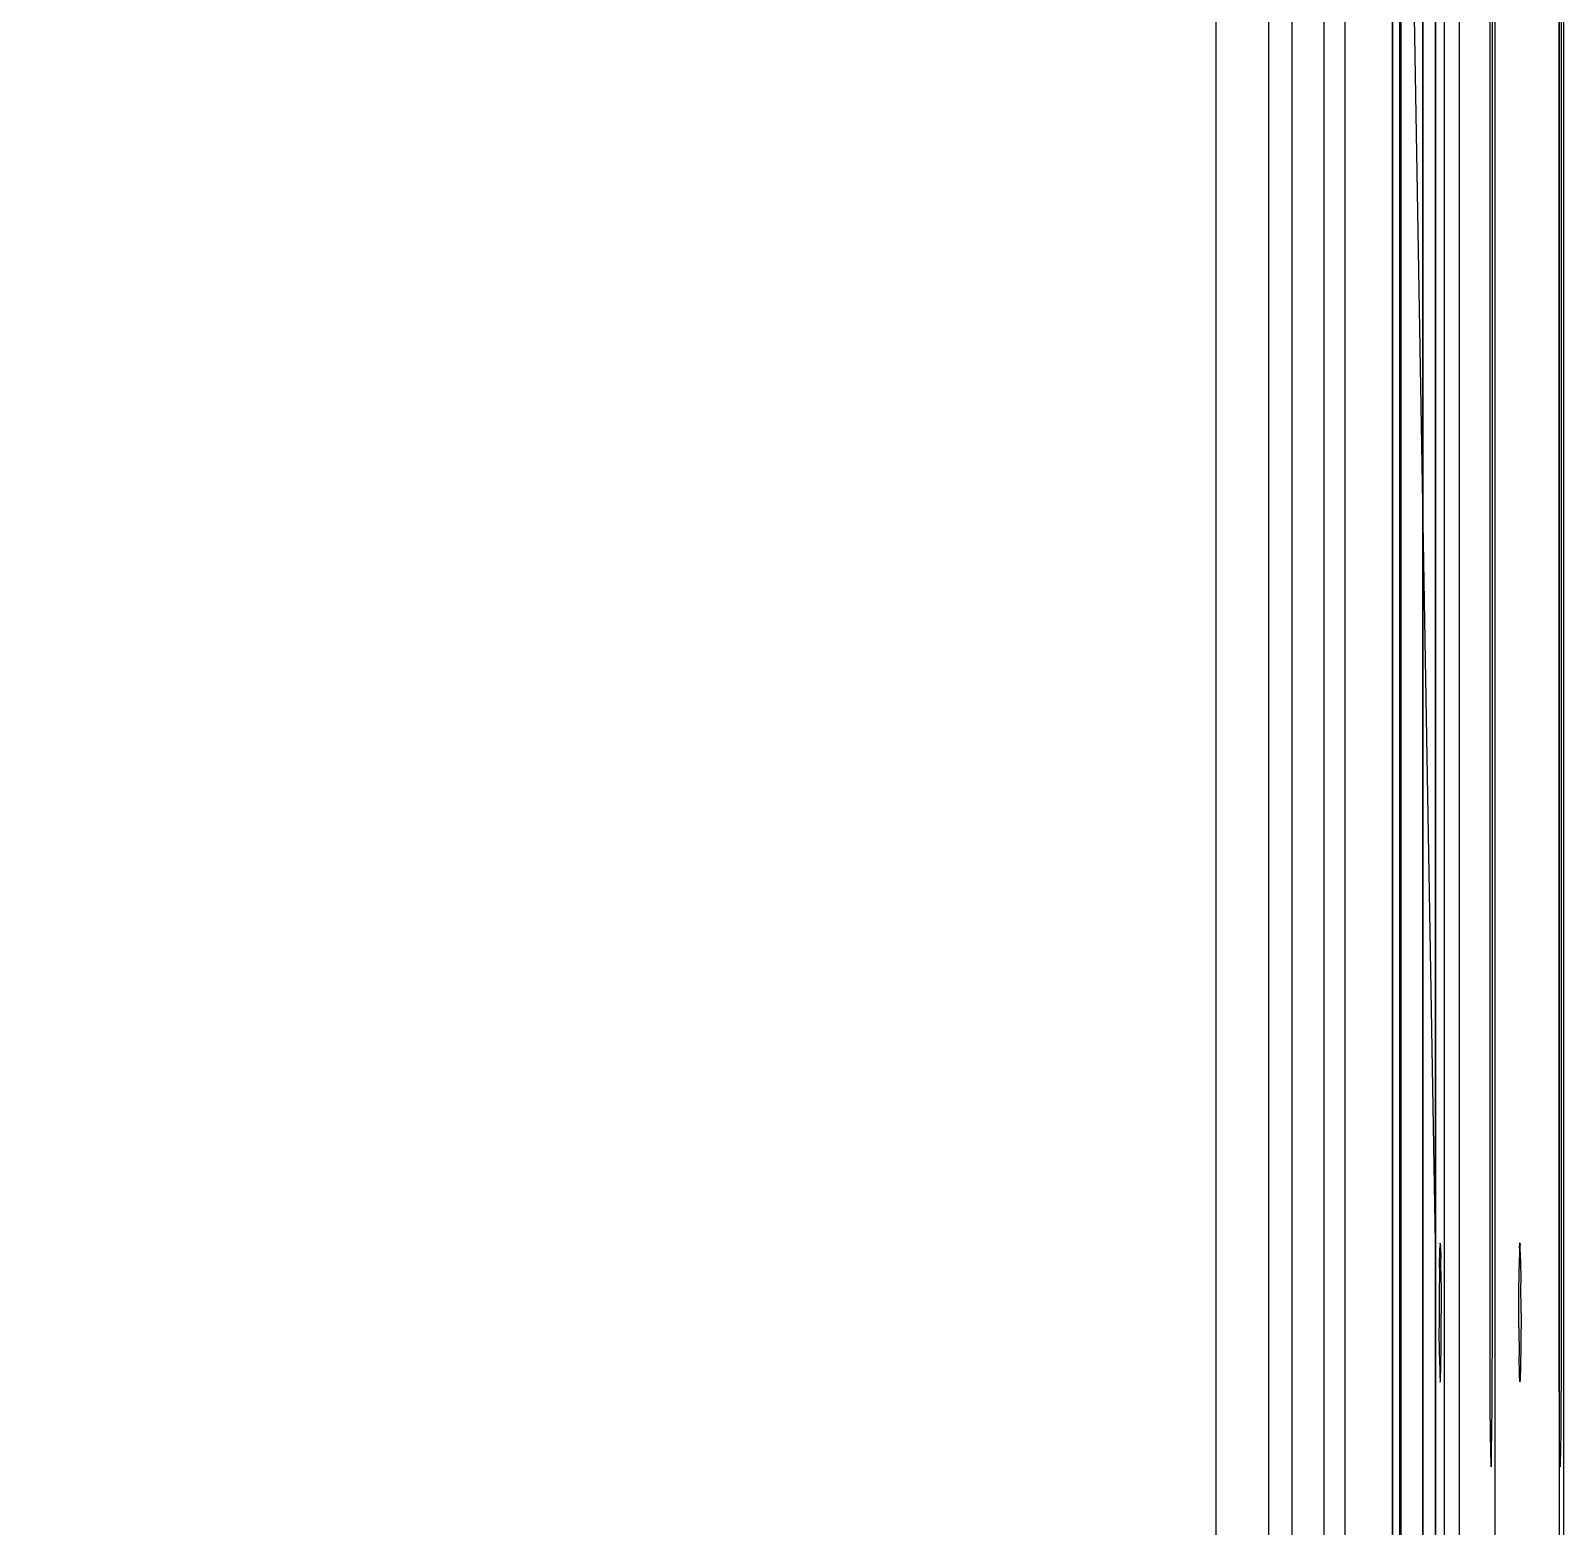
# Model space of a CAD drawing. Extents: x 0 to 230, y -306 to 0.
# Drawn here: x 152.6 to 230.1, y -151.1 to -75.5 of the extents above; entities that cross this region are included whole.
import ezdxf

# ---------------------------------------------------------------- set-up
doc = ezdxf.new("R2010")
doc.units = 0
doc.header["$MEASUREMENT"] = 0
for name, color, linetype in [('Layer1', 252, 'CONTINUOUS'), ('Layer2', 252, 'CONTINUOUS'), ('Layer3', 254, 'CONTINUOUS')]:
    doc.layers.add(name, color=color, linetype=linetype)

msp = doc.modelspace()

# ---------------------------------------------------------------- linework, layer by layer
at = {"layer": 'Layer1', "linetype": 'Continuous'}
for points, invisible_edges in [([(228.996, -302.996, 221.002), (223.622, -271.791, 221.002), (223.622, -34.209, 221.002), (228.996, -3.003, 221.002)], 15), ([(228.996, -3.003, 221.002), (224.997, -3.003, 221.002), (224.997, -140.092, 221.002), (228.996, -140.092, 221.002)], 15), ([(229.382, -302.997, 220.924), (228.996, -302.996, 221.002), (228.996, -3.003, 221.002), (229.382, -3.003, 220.924)], 15), ([(229.382, -140.092, 220.924), (228.996, -140.092, 221.002), (228.996, -3.003, 221.002), (229.382, -3.003, 220.924)], 15), ([(229.382, -3.003, 220.924), (229.709, -3.003, 220.705), (229.709, -302.997, 220.705), (229.382, -302.997, 220.924)], 15), ([(229.382, -3.003, 220.924), (229.709, -3.003, 220.705), (229.709, -140.092, 220.705), (229.382, -140.092, 220.924)], 15), ([(229.709, -302.997, 220.705), (229.926, -302.997, 220.376), (229.926, -3.003, 220.376), (229.709, -3.003, 220.705)], 15), ([(229.709, -140.092, 220.705), (229.709, -3.003, 220.705), (229.926, -3.003, 220.376), (229.926, -140.092, 220.376)], 15), ([(229.926, -3.003, 220.376), (230, -3.003, 219.989), (230, -302.997, 219.989), (229.926, -302.997, 220.376)], 15), ([(229.926, -140.092, 220.376), (229.926, -3.003, 220.376), (230, -3.003, 219.989), (230, -140.092, 219.989)], 15), ([(228.856, -18.886, 202.929), (224.142, -18.886, 202.929), (224.142, -138.742, 202.929), (225.993, -138.742, 202.929)], 15), ([(229.355, -18.901, 203.062), (228.856, -18.886, 202.929), (225.993, -138.742, 202.929), (228.856, -140.092, 202.929)], 15), ([(226.367, -140.092, 203.924), (226.507, -140.092, 219.989), (226.507, -18.992, 219.989), (226.367, -18.992, 203.924)], 5), ([(228.856, -140.092, 202.929), (229.224, -140.092, 202.999), (229.722, -18.939, 203.426), (229.355, -18.901, 203.062)], 15), ([(229.722, -18.939, 203.426), (229.722, -18.939, 203.426), (229.355, -140.092, 203.062), (229.224, -140.092, 202.999)], 15), ([(229.563, -140.092, 203.22), (229.563, -140.092, 203.22), (229.355, -140.092, 203.062), (229.722, -18.939, 203.426)], 15), ([(229.563, -140.092, 203.22), (229.722, -140.092, 203.426), (229.86, -18.992, 203.924), (229.722, -18.939, 203.426)], 15), ([(229.86, -18.992, 203.924), (229.86, -18.992, 203.924), (229.86, -140.092, 203.924), (229.722, -140.092, 203.426)], 15), ([(229.86, -140.092, 203.924), (230, -140.092, 219.989), (230, -18.992, 219.989), (229.86, -18.992, 203.924)], 5), ([(134.922, -21.097, 2.254), (193.343, -21.095, 2.254), (134.922, -284.905, 2.254)], 15), ([(134.922, -284.905, 2.254), (193.344, -284.905, 2.254), (193.343, -21.095, 2.254)], 15), ([(193.343, -21.095, 2.254), (212.253, -153.146, 2.254), (193.344, -284.905, 2.254)], 15), ([(212.253, -153.146, 2.254), (212.252, -115.244, 2.254), (193.343, -21.095, 2.254)], 15), ([(193.343, -21.095, 2.254), (212.248, -39.051, 2.254), (212.252, -115.244, 2.254)], 15), ([(218.492, -273.745, 127.489), (219.579, -276.171, 130.48), (219.579, -29.943, 130.479), (218.492, -32.252, 127.489)], 15), ([(219.579, -29.943, 130.479), (221.478, -32.379, 192.621), (221.479, -273.621, 192.621), (219.58, -276.173, 130.48)], 15), ([(218.492, -32.252, 127.489), (218.492, -273.745, 127.489), (216.934, -271.134, 88.68), (216.934, -34.864, 88.68)], 15), ([(223.894, -271.792, 202.628), (221.479, -273.621, 192.621), (221.478, -32.379, 192.621), (223.894, -34.209, 202.628)], 15), ([(228.587, -33.003, 202.628), (228.587, -33.003, 202.628), (223.894, -34.209, 202.628), (223.894, -271.791, 202.628)], 15), ([(224.067, -140.092, 220.376), (223.993, -140.092, 219.989), (223.993, -33.828, 219.989), (224.053, -33.828, 220.339)], 15), ([(224.284, -33.828, 220.705), (224.053, -33.828, 220.339), (224.067, -140.092, 220.376), (224.284, -140.092, 220.705)], 15), ([(224.611, -140.092, 220.924), (224.284, -140.092, 220.705), (224.284, -33.828, 220.705), (224.648, -33.828, 220.939)], 15), ([(224.997, -33.828, 221.002), (224.648, -33.828, 220.939), (224.611, -140.092, 220.924), (224.997, -140.092, 221.002)], 15), ([(215.777, -35.221, 84.866), (216.934, -34.864, 88.68), (216.934, -271.134, 88.68), (215.777, -270.776, 84.866)], 15), ([(221.886, -34.209, 221.002), (223.894, -34.209, 202.628), (223.894, -136.791, 202.628), (223.764, -136.816, 212.034)], 15), ([(223.764, -136.816, 212.034), (223.764, -136.816, 212.034), (223.622, -136.816, 221.002), (221.886, -34.209, 221.002)], 10), ([(223.622, -136.816, 221.002), (223.622, -136.816, 221.002), (221.886, -34.209, 221.002), (223.622, -34.209, 221.002)], 15), ([(215.777, -270.776, 84.866), (215.777, -35.221, 84.866), (214.245, -37.789, 46.705), (214.245, -268.208, 46.705)], 15), ([(212.248, -39.049, 21.195), (212.248, -266.949, 21.195), (212.981, -268.339, 42.803), (212.981, -37.658, 42.803)], 15), ([(212.981, -268.339, 42.803), (214.245, -268.208, 46.705), (214.245, -37.789, 46.705), (212.981, -37.658, 42.803)], 15), ([(212.248, -39.049, 21.08), (212.248, -266.949, 21.08), (212.248, -266.949, 2.254), (212.248, -39.049, 2.254)], 15), ([(223.622, -136.816, 221.002), (223.622, -169.474, 221.002), (223.712, -166.004, 215.548), (223.712, -140.262, 215.548)], 14), ([(223.622, -136.816, 221.002), (223.622, -136.816, 221.002), (223.718, -138.681, 215.138), (223.712, -140.286, 215.548)], 15), ([(223.622, -136.816, 221.002), (223.622, -136.816, 221.002), (223.731, -137.597, 214.243), (223.718, -138.681, 215.138)], 15), ([(223.764, -136.816, 212.034), (223.751, -136.917, 212.873), (223.731, -137.597, 214.243), (223.622, -136.816, 221.002)], 15), ([(223.751, -136.917, 212.873), (227.786, -136.905, 212.873), (227.766, -137.584, 214.243), (223.731, -137.597, 214.243)], 15), ([(227.799, -136.804, 212.034), (227.786, -136.905, 212.873), (223.751, -136.917, 212.873), (223.764, -136.816, 212.034)], 15), ([(223.894, -136.791, 202.628), (223.894, -136.791, 202.628), (223.787, -137.184, 210.469), (223.764, -136.816, 212.034)], 15), ([(223.764, -136.816, 212.034), (223.787, -137.184, 210.469), (227.822, -137.172, 210.469), (227.799, -136.804, 212.034)], 15), ([(223.815, -139.567, 208.604), (223.804, -138.129, 209.295), (223.787, -137.184, 210.469), (223.894, -136.791, 202.628)], 15), ([(223.894, -136.791, 202.628), (223.815, -139.567, 208.604), (223.815, -166.723, 208.604), (223.911, -169.474, 202.358)], 15), ([(227.861, -138.039, 209.361), (223.827, -138.051, 209.361), (223.846, -137.081, 210.701), (227.881, -137.069, 210.701)], 5), ([(223.846, -137.081, 210.701), (227.881, -137.069, 210.701), (227.9, -136.807, 212.034), (223.866, -136.819, 212.034)], 5), ([(227.9, -136.807, 212.034), (227.914, -136.927, 212.944), (223.88, -136.939, 212.944), (223.866, -136.819, 212.034)], 10), ([(227.914, -136.927, 212.944), (223.88, -136.939, 212.944), (223.899, -137.617, 214.263), (227.933, -137.605, 214.263)], 5), ([(227.115, -136.816, 221.002), (227.115, -169.474, 221.002), (227.205, -166.004, 215.548), (227.205, -140.262, 215.548)], 15), ([(227.387, -136.791, 202.628), (227.308, -139.567, 208.604), (227.308, -166.723, 208.604), (227.405, -169.474, 202.358)], 15), ([(223.718, -138.681, 215.138), (223.731, -137.597, 214.243), (227.766, -137.584, 214.243), (227.753, -138.669, 215.138)], 15), ([(223.787, -137.184, 210.469), (223.804, -138.129, 209.295), (227.839, -138.117, 209.295), (227.822, -137.172, 210.469)], 15), ([(227.933, -137.605, 214.263), (227.947, -138.837, 215.219), (223.913, -138.849, 215.219), (223.899, -137.617, 214.263)], 10), ([(223.712, -140.286, 215.548), (223.718, -138.681, 215.138), (227.753, -138.669, 215.138), (227.747, -140.274, 215.548)], 15), ([(223.815, -139.567, 208.604), (223.804, -138.129, 209.295), (227.839, -138.117, 209.295), (227.85, -139.555, 208.604)], 15), ([(223.827, -138.051, 209.361), (223.815, -139.567, 208.604), (227.85, -139.555, 208.604), (227.861, -138.039, 209.361)], 10), ([(227.952, -140.365, 215.547), (227.947, -138.837, 215.219), (223.913, -138.849, 215.219), (223.918, -140.377, 215.547)], 10), ([(224.142, -138.742, 202.929), (224.142, -138.742, 202.929), (225.993, -141.331, 203.014), (224.142, -141.736, 202.977)], 15), ([(224.142, -138.742, 202.929), (224.142, -138.742, 202.929), (225.993, -141.331, 203.014)], 15), ([(224.142, -138.742, 202.929), (224.142, -138.742, 202.929), (225.993, -138.742, 202.929), (225.993, -141.331, 203.014)], 15), ([(228.857, -141.856, 203.107), (228.856, -140.092, 202.929), (225.993, -138.742, 202.929), (225.993, -141.331, 203.014)], 15), ([(227.85, -141.083, 208.605), (227.85, -139.555, 208.604), (223.815, -139.567, 208.604), (223.815, -141.096, 208.605)], 15), ([(223.815, -139.567, 208.604), (223.815, -141.096, 208.603), (227.85, -141.083, 208.603), (227.85, -139.555, 208.604)], 10), ([(224.067, -140.092, 220.376), (223.993, -140.092, 219.989), (223.995, -141.809, 219.803), (224.063, -141.733, 220.195)], 15), ([(224.284, -140.092, 220.705), (224.067, -140.092, 220.376), (224.063, -141.733, 220.195), (224.286, -141.8, 220.532)], 15), ([(224.611, -140.092, 220.924), (224.627, -141.843, 220.754), (224.286, -141.8, 220.532), (224.284, -140.092, 220.705)], 15), ([(224.997, -140.092, 221.002), (224.999, -141.856, 220.823), (224.627, -141.843, 220.754), (224.611, -140.092, 220.924)], 15), ([(228.996, -140.092, 221.002), (228.995, -141.856, 220.823), (224.999, -141.856, 220.823), (224.997, -140.092, 221.002)], 15), ([(226.367, -140.092, 203.924), (226.368, -141.889, 204.128), (226.505, -141.809, 219.803), (226.507, -140.092, 219.989)], 10), ([(228.857, -141.856, 203.107), (228.857, -141.856, 203.107), (228.856, -140.092, 202.929), (229.224, -140.092, 202.999)], 15), ([(228.857, -141.856, 203.107), (228.857, -141.856, 203.107), (229.225, -141.842, 203.175), (229.224, -140.092, 202.999)], 15), ([(229.382, -140.092, 220.924), (229.366, -141.843, 220.754), (228.995, -141.856, 220.823), (228.996, -140.092, 221.002)], 15), ([(229.224, -140.092, 202.999), (229.224, -140.092, 202.999), (229.355, -140.092, 203.062), (229.225, -141.842, 203.175)], 15), ([(229.225, -141.842, 203.175), (229.225, -141.842, 203.175), (229.564, -141.798, 203.392), (229.355, -140.092, 203.062)], 15), ([(229.355, -140.092, 203.062), (229.355, -140.092, 203.062), (229.563, -140.092, 203.22), (229.564, -141.798, 203.392)], 15), ([(229.709, -140.092, 220.705), (229.708, -141.8, 220.532), (229.366, -141.843, 220.754), (229.382, -140.092, 220.924)], 15), ([(229.564, -141.798, 203.392), (229.564, -141.798, 203.392), (229.722, -140.092, 203.426), (229.563, -140.092, 203.22)], 15), ([(229.564, -141.798, 203.392), (229.564, -141.798, 203.392), (229.722, -140.092, 203.426), (229.788, -141.732, 203.723)], 15), ([(229.708, -141.8, 220.532), (229.931, -141.733, 220.195), (229.926, -140.092, 220.376), (229.709, -140.092, 220.705)], 15), ([(229.722, -140.092, 203.426), (229.722, -140.092, 203.426), (229.86, -140.092, 203.924), (229.788, -141.732, 203.723)], 15), ([(229.788, -141.732, 203.723), (229.788, -141.732, 203.723), (229.86, -140.092, 203.924), (229.862, -141.889, 204.128)], 15), ([(229.86, -140.092, 203.924), (229.862, -141.889, 204.128), (229.998, -141.809, 219.803), (230, -140.092, 219.989)], 10), ([(229.931, -141.733, 220.195), (229.998, -141.809, 219.803), (230, -140.092, 219.989), (229.926, -140.092, 220.376)], 15), ([(223.712, -140.286, 215.548), (223.717, -141.814, 215.22), (227.752, -141.802, 215.22), (227.747, -140.274, 215.548)], 15), ([(223.717, -164.476, 215.22), (223.712, -166.004, 215.548), (223.712, -140.286, 215.548), (223.717, -141.814, 215.22)], 15), ([(227.952, -140.365, 215.547), (227.946, -141.969, 215.137), (223.912, -141.982, 215.137), (223.918, -140.377, 215.547)], 10), ([(227.21, -164.476, 215.22), (227.205, -166.004, 215.548), (227.205, -140.286, 215.548), (227.21, -141.814, 215.22)], 15), ([(223.731, -143.046, 214.264), (223.717, -141.814, 215.22), (227.752, -141.802, 215.22), (227.766, -143.034, 214.264)], 15), ([(223.717, -141.814, 215.22), (223.731, -143.046, 214.264), (223.731, -163.244, 214.264), (223.717, -164.476, 215.22)], 15), ([(223.717, -141.814, 215.22), (223.731, -143.046, 214.264), (223.731, -163.244, 214.264), (223.717, -164.476, 215.22)], 15), ([(223.803, -142.588, 209.362), (223.815, -141.071, 208.605), (223.815, -165.195, 208.605), (223.803, -163.679, 209.362)], 15), ([(227.838, -142.6, 209.362), (227.85, -141.083, 208.605), (223.815, -141.096, 208.605), (223.803, -142.612, 209.362)], 15), ([(223.803, -142.612, 209.362), (223.815, -141.096, 208.605), (223.815, -165.219, 208.605), (223.803, -163.703, 209.362)], 15), ([(227.85, -141.083, 208.603), (227.86, -142.522, 209.294), (223.826, -142.534, 209.294), (223.815, -141.096, 208.603)], 10), ([(224.063, -141.733, 220.195), (223.995, -141.809, 219.803), (224, -143.524, 219.219), (224.067, -143.308, 219.713)], 15), ([(224.067, -143.308, 219.713), (224.29, -143.438, 220.031), (224.286, -141.8, 220.532), (224.063, -141.733, 220.195)], 15), ([(224.142, -141.736, 202.977), (224.142, -141.736, 202.977), (224.127, -143.432, 204.651), (224.275, -143.973, 204.333)], 15), ([(224.142, -141.736, 202.977), (224.142, -141.736, 202.977), (225.993, -141.331, 203.014), (225.996, -142.545, 203.268)], 15), ([(225.998, -143.467, 203.583), (225.998, -143.467, 203.583), (225.996, -142.545, 203.268), (224.142, -141.736, 202.977)], 15), ([(225.998, -143.467, 203.583), (224.142, -141.736, 202.977), (225.129, -144.453, 204.051), (226.002, -144.453, 204.051)], 15), ([(224.142, -141.736, 202.977), (224.625, -144.317, 204.131), (225.022, -144.448, 204.054), (225.129, -144.453, 204.051)], 15), ([(224.142, -141.736, 202.977), (224.275, -143.973, 204.333), (224.418, -144.155, 204.226), (224.625, -144.317, 204.131)], 15), ([(224.29, -143.438, 220.031), (224.632, -143.524, 220.24), (224.627, -141.843, 220.754), (224.286, -141.8, 220.532)], 15), ([(225.996, -142.545, 203.268), (228.858, -142.543, 203.274), (228.857, -141.856, 203.107), (225.993, -141.331, 203.014)], 15), ([(226.368, -141.889, 204.128), (226.374, -143.598, 204.729), (226.5, -143.524, 219.219), (226.505, -141.809, 219.803)], 10), ([(227.21, -141.814, 215.22), (227.224, -143.046, 214.264), (227.224, -163.244, 214.264), (227.21, -164.476, 215.22)], 15), ([(227.297, -142.588, 209.362), (227.308, -141.071, 208.605), (227.308, -165.195, 208.605), (227.297, -163.679, 209.362)], 15), ([(229.225, -141.842, 203.175), (229.225, -141.842, 203.175), (229.564, -141.798, 203.392), (229.229, -143.522, 203.689)], 15), ([(229.229, -143.522, 203.689), (229.229, -143.522, 203.689), (229.568, -143.436, 203.893), (229.564, -141.798, 203.392)], 15), ([(229.708, -141.8, 220.532), (229.366, -141.843, 220.754), (229.362, -143.524, 220.24), (229.703, -143.438, 220.031)], 15), ([(229.564, -141.798, 203.392), (229.564, -141.798, 203.392), (229.788, -141.732, 203.723), (229.568, -143.436, 203.893)], 15), ([(229.788, -141.732, 203.723), (229.788, -141.732, 203.723), (229.792, -143.306, 204.204), (229.568, -143.436, 203.893)], 15), ([(229.931, -141.733, 220.195), (229.708, -141.8, 220.532), (229.703, -143.438, 220.031), (229.926, -143.308, 219.713)], 15), ([(229.788, -141.732, 203.723), (229.788, -141.732, 203.723), (229.862, -141.889, 204.128), (229.792, -143.306, 204.204)], 15), ([(229.862, -141.889, 204.128), (229.867, -143.598, 204.729), (229.993, -143.524, 219.219), (229.998, -141.809, 219.803)], 10), ([(229.926, -143.308, 219.713), (229.993, -143.524, 219.219), (229.998, -141.809, 219.803), (229.931, -141.733, 220.195)], 15), ([(227.878, -143.467, 210.468), (227.86, -142.522, 209.294), (223.826, -142.534, 209.294), (223.843, -143.479, 210.468)], 10), ([(227.946, -141.969, 215.137), (227.933, -143.054, 214.242), (223.899, -143.066, 214.242), (223.912, -141.982, 215.137)], 10), ([(224.627, -141.843, 220.754), (224.999, -141.856, 220.823), (225.003, -143.55, 220.306), (224.632, -143.524, 220.24)], 15), ([(228.995, -141.856, 220.823), (228.991, -143.55, 220.306), (225.003, -143.55, 220.306), (224.999, -141.856, 220.823)], 15), ([(228.858, -142.543, 203.274), (225.996, -142.545, 203.268), (225.998, -143.467, 203.583), (228.861, -143.55, 203.625)], 15), ([(228.857, -141.856, 203.107), (228.857, -141.856, 203.107), (229.225, -141.842, 203.175), (228.858, -142.543, 203.274)], 15), ([(229.225, -141.842, 203.175), (229.225, -141.842, 203.175), (228.858, -142.543, 203.274), (229.229, -143.522, 203.689)], 15), ([(228.861, -143.55, 203.625), (228.861, -143.55, 203.625), (228.858, -142.543, 203.274), (229.229, -143.522, 203.689)], 15), ([(229.362, -143.524, 220.24), (228.991, -143.55, 220.306), (228.995, -141.856, 220.823), (229.366, -141.843, 220.754)], 15), ([(229.862, -141.889, 204.128), (229.862, -141.889, 204.128), (229.792, -143.306, 204.204), (229.867, -143.598, 204.729)], 15), ([(223.75, -143.724, 212.945), (227.785, -143.712, 212.945), (227.766, -143.034, 214.264), (223.731, -143.046, 214.264)], 15), ([(223.751, -162.566, 212.945), (223.731, -163.244, 214.264), (223.731, -143.046, 214.264), (223.75, -143.724, 212.945)], 15), ([(223.803, -142.612, 209.362), (227.838, -142.6, 209.362), (227.818, -143.57, 210.702), (223.784, -143.582, 210.702)], 15), ([(223.803, -142.612, 209.362), (223.784, -143.582, 210.702), (223.784, -162.709, 210.702), (223.803, -163.679, 209.362)], 15), ([(227.913, -143.734, 212.872), (223.879, -143.746, 212.872), (223.899, -143.066, 214.242), (227.933, -143.054, 214.242)], 5), ([(224.067, -143.308, 219.713), (224, -143.524, 219.219), (224.008, -145.063, 218.266), (224.074, -144.76, 218.94)], 15), ([(224.29, -143.438, 220.031), (224.067, -143.308, 219.713), (224.074, -144.76, 218.94), (224.297, -144.95, 219.226)], 15), ([(227.244, -162.566, 212.945), (227.224, -163.244, 214.264), (227.224, -143.046, 214.264), (227.244, -143.724, 212.945)], 15), ([(227.297, -142.612, 209.362), (227.277, -143.582, 210.702), (227.277, -162.709, 210.702), (227.297, -163.679, 209.362)], 15), ([(229.568, -143.436, 203.893), (229.575, -144.947, 204.697), (229.799, -144.758, 204.977), (229.792, -143.306, 204.204)], 15), ([(229.697, -144.95, 219.226), (229.92, -144.76, 218.94), (229.926, -143.308, 219.713), (229.703, -143.438, 220.031)], 15), ([(229.799, -144.758, 204.977), (229.875, -145.127, 205.698), (229.867, -143.598, 204.729), (229.792, -143.306, 204.204)], 15), ([(229.92, -144.76, 218.94), (229.985, -145.063, 218.266), (229.993, -143.524, 219.219), (229.926, -143.308, 219.713)], 15), ([(223.764, -143.844, 212.034), (223.75, -143.724, 212.945), (227.785, -143.712, 212.945), (227.799, -143.832, 212.034)], 15), ([(223.764, -143.844, 212.034), (223.75, -143.724, 212.945), (223.751, -162.566, 212.945), (223.764, -162.446, 212.034)], 15), ([(227.818, -143.57, 210.702), (223.784, -143.582, 210.702), (223.764, -143.844, 212.034), (227.799, -143.832, 212.034)], 15), ([(223.784, -162.709, 210.702), (223.764, -162.446, 212.034), (223.764, -143.844, 212.034), (223.784, -143.582, 210.702)], 15), ([(227.9, -143.835, 212.034), (227.878, -143.467, 210.468), (223.843, -143.479, 210.468), (223.866, -143.847, 212.034)], 10), ([(223.866, -143.847, 212.034), (223.879, -143.746, 212.872), (227.913, -143.734, 212.872), (227.9, -143.835, 212.034)], 10), ([(224.275, -143.973, 204.333), (224.275, -143.973, 204.333), (224.127, -143.432, 204.651), (224.119, -145.002, 205.599)], 15), ([(224.275, -143.973, 204.333), (224.275, -143.973, 204.333), (224.195, -144.717, 204.947), (224.119, -145.002, 205.599)], 15), ([(224.275, -143.973, 204.333), (224.418, -144.155, 204.226), (224.419, -144.904, 204.666), (224.195, -144.717, 204.947)], 15), ([(224.632, -143.524, 220.24), (224.29, -143.438, 220.031), (224.297, -144.95, 219.226), (224.638, -145.074, 219.414)], 15), ([(225.009, -145.112, 219.474), (225.003, -143.55, 220.306), (224.632, -143.524, 220.24), (224.638, -145.074, 219.414)], 15), ([(228.984, -145.112, 219.474), (228.991, -143.55, 220.306), (225.003, -143.55, 220.306), (225.009, -145.112, 219.474)], 15), ([(225.998, -143.467, 203.583), (228.861, -143.55, 203.625), (228.868, -145.112, 204.456), (226.002, -144.453, 204.051)], 15), ([(226.374, -143.598, 204.729), (226.382, -145.127, 205.698), (226.492, -145.063, 218.266), (226.5, -143.524, 219.219)], 10), ([(227.258, -143.844, 212.034), (227.244, -143.724, 212.945), (227.244, -162.566, 212.945), (227.258, -162.446, 212.034)], 15), ([(227.277, -162.709, 210.702), (227.258, -162.446, 212.034), (227.258, -143.844, 212.034), (227.277, -143.582, 210.702)], 15), ([(229.229, -143.522, 203.689), (228.861, -143.55, 203.625), (228.868, -145.112, 204.456), (229.236, -145.071, 204.513)], 15), ([(229.355, -145.074, 219.414), (229.362, -143.524, 220.24), (228.991, -143.55, 220.306), (228.984, -145.112, 219.474)], 15), ([(229.568, -143.436, 203.893), (229.229, -143.522, 203.689), (229.236, -145.071, 204.513), (229.575, -144.947, 204.697)], 15), ([(229.355, -145.074, 219.414), (229.697, -144.95, 219.226), (229.703, -143.438, 220.031), (229.362, -143.524, 220.24)], 15), ([(229.867, -143.598, 204.729), (229.875, -145.127, 205.698), (229.985, -145.063, 218.266), (229.993, -143.524, 219.219)], 10), ([(224.074, -144.76, 218.94), (224.008, -145.063, 218.266), (224.019, -146.35, 216.993)], 15), ([(224.074, -144.76, 218.94), (224.083, -146.035, 217.899), (224.094, -147.075, 216.624), (224.019, -146.35, 216.993)], 15), ([(224.074, -144.76, 218.94), (224.297, -144.95, 219.226), (224.306, -146.276, 218.142), (224.083, -146.035, 217.899)], 15), ([(224.185, -146.033, 206.017), (224.119, -145.002, 205.599), (224.195, -144.717, 204.947)], 15), ([(224.419, -144.904, 204.666), (224.409, -146.273, 205.779), (224.185, -146.033, 206.017), (224.195, -144.717, 204.947)], 15), ([(224.749, -146.431, 205.623), (224.409, -146.273, 205.779), (224.419, -144.904, 204.666), (224.758, -145.027, 204.482)], 15), ([(224.418, -144.155, 204.226), (224.625, -144.317, 204.131), (224.758, -145.027, 204.482), (224.419, -144.904, 204.666)], 15), ([(224.625, -144.317, 204.131), (225.022, -144.448, 204.054), (225.126, -145.067, 204.424), (224.758, -145.027, 204.482)], 15), ([(225.022, -144.448, 204.054), (225.022, -144.448, 204.054), (225.129, -144.453, 204.051), (225.126, -145.067, 204.424)], 15), ([(228.876, -146.482, 205.575), (228.868, -145.112, 204.456), (225.129, -144.453, 204.051), (225.126, -145.067, 204.424)], 15), ([(228.868, -145.112, 204.456), (228.868, -145.112, 204.456), (226.002, -144.453, 204.051), (225.129, -144.453, 204.051)], 15), ([(229.799, -144.758, 204.977), (229.808, -146.033, 206.017), (229.584, -146.273, 205.779), (229.575, -144.947, 204.697)], 15), ([(229.911, -146.035, 217.899), (229.688, -146.276, 218.142), (229.697, -144.95, 219.226), (229.92, -144.76, 218.94)], 15), ([(229.799, -144.758, 204.977), (229.799, -144.758, 204.977), (229.875, -145.127, 205.698), (229.808, -146.033, 206.017)], 15), ([(229.974, -146.35, 216.993), (229.9, -147.075, 216.624), (229.911, -146.035, 217.899), (229.92, -144.76, 218.94)], 15), ([(229.974, -146.35, 216.993), (229.974, -146.35, 216.993), (229.985, -145.063, 218.266), (229.92, -144.76, 218.94)], 15), ([(224.107, -146.401, 206.984), (224.174, -147.073, 207.292), (224.185, -146.033, 206.017), (224.119, -145.002, 205.599)], 15), ([(224.297, -144.95, 219.226), (224.638, -145.074, 219.414), (224.647, -146.434, 218.303), (224.306, -146.276, 218.142)], 15), ([(224.638, -145.074, 219.414), (225.009, -145.112, 219.474), (225.018, -146.482, 218.355), (224.647, -146.434, 218.303)], 15), ([(225.126, -145.067, 204.424), (224.758, -145.027, 204.482), (224.749, -146.431, 205.623), (225.117, -146.482, 205.575)], 15), ([(225.018, -146.482, 218.355), (225.009, -145.112, 219.474), (228.984, -145.112, 219.474), (228.975, -146.482, 218.355)], 15), ([(225.126, -145.067, 204.424), (225.117, -146.482, 205.575), (228.887, -147.602, 206.947), (228.876, -146.482, 205.575)], 15), ([(226.382, -145.127, 205.698), (226.393, -146.401, 206.984), (226.481, -146.35, 216.993), (226.492, -145.063, 218.266)], 10), ([(228.876, -146.482, 205.575), (229.245, -146.431, 205.623), (229.236, -145.071, 204.513), (228.868, -145.112, 204.456)], 15), ([(229.346, -146.434, 218.303), (228.975, -146.482, 218.355), (228.984, -145.112, 219.474), (229.355, -145.074, 219.414)], 15), ([(229.236, -145.071, 204.513), (229.575, -144.947, 204.697), (229.584, -146.273, 205.779), (229.245, -146.431, 205.623)], 15), ([(229.688, -146.276, 218.142), (229.346, -146.434, 218.303), (229.355, -145.074, 219.414), (229.697, -144.95, 219.226)], 15), ([(229.875, -145.127, 205.698), (229.808, -146.033, 206.017), (229.819, -147.073, 207.292), (229.886, -146.401, 206.984)], 15), ([(229.875, -145.127, 205.698), (229.886, -146.401, 206.984), (229.974, -146.35, 216.993), (229.985, -145.063, 218.266)], 10), ([(224.019, -146.35, 216.993), (224.094, -147.075, 216.624), (224.106, -147.848, 215.169), (224.033, -147.319, 215.464)], 15), ([(224.083, -146.035, 217.899), (224.306, -146.276, 218.142), (224.317, -147.359, 216.815), (224.094, -147.075, 216.624)], 15), ([(224.162, -147.847, 208.745), (224.093, -147.354, 208.523), (224.107, -146.401, 206.984), (224.174, -147.073, 207.292)], 15), ([(224.174, -147.073, 207.292), (224.398, -147.356, 207.105), (224.409, -146.273, 205.779), (224.185, -146.033, 206.017)], 15), ([(224.306, -146.276, 218.142), (224.647, -146.434, 218.303), (224.658, -147.544, 216.942), (224.317, -147.359, 216.815)], 15), ([(224.398, -147.356, 207.105), (224.738, -147.542, 206.984), (224.749, -146.431, 205.623), (224.409, -146.273, 205.779)], 15), ([(224.647, -146.434, 218.303), (225.018, -146.482, 218.355), (225.029, -147.602, 216.984), (224.658, -147.544, 216.942)], 15), ([(225.106, -147.602, 206.947), (224.738, -147.542, 206.984), (224.749, -146.431, 205.623), (225.117, -146.482, 205.575)], 15), ([(226.393, -146.401, 206.984), (226.407, -147.354, 208.523), (226.467, -147.319, 215.464), (226.481, -146.35, 216.993)], 10), ([(228.876, -146.482, 205.575), (229.245, -146.431, 205.623), (229.256, -147.542, 206.984), (228.887, -147.602, 206.947)], 15), ([(229.335, -147.544, 216.942), (228.965, -147.602, 216.984), (228.975, -146.482, 218.355), (229.346, -146.434, 218.303)], 15), ([(229.584, -146.273, 205.779), (229.245, -146.431, 205.623), (229.256, -147.542, 206.984), (229.595, -147.356, 207.105)], 15), ([(229.676, -147.359, 216.815), (229.335, -147.544, 216.942), (229.346, -146.434, 218.303), (229.688, -146.276, 218.142)], 15), ([(229.808, -146.033, 206.017), (229.584, -146.273, 205.779), (229.595, -147.356, 207.105), (229.819, -147.073, 207.292)], 15), ([(229.9, -147.075, 216.624), (229.676, -147.359, 216.815), (229.688, -146.276, 218.142), (229.911, -146.035, 217.899)], 15), ([(229.819, -147.073, 207.292), (229.886, -146.401, 206.984), (229.9, -147.354, 208.523), (229.832, -147.847, 208.745)], 15), ([(229.886, -146.401, 206.984), (229.9, -147.354, 208.523), (229.96, -147.319, 215.464), (229.974, -146.35, 216.993)], 10), ([(229.96, -147.319, 215.464), (229.887, -147.848, 215.169), (229.9, -147.075, 216.624), (229.974, -146.35, 216.993)], 15), ([(224.317, -147.359, 216.815), (224.094, -147.075, 216.624), (224.106, -147.848, 215.169), (224.33, -148.163, 215.302)], 15), ([(224.162, -147.847, 208.745), (224.385, -148.16, 208.617), (224.398, -147.356, 207.105), (224.174, -147.073, 207.292)], 15), ([(228.975, -146.482, 218.355), (228.965, -147.602, 216.984), (225.029, -147.602, 216.984), (225.018, -146.482, 218.355)], 15), ([(228.887, -147.602, 206.947), (228.887, -147.602, 206.947), (225.106, -147.602, 206.947), (225.117, -146.482, 205.575)], 15), ([(229.819, -147.073, 207.292), (229.595, -147.356, 207.105), (229.608, -148.16, 208.617), (229.832, -147.847, 208.745)], 15), ([(229.664, -148.163, 215.302), (229.887, -147.848, 215.169), (229.9, -147.075, 216.624), (229.676, -147.359, 216.815)], 15), ([(224.033, -147.319, 215.464), (224.106, -147.848, 215.169), (224.12, -148.329, 213.595), (224.048, -147.921, 213.756)], 15), ([(224.048, -147.921, 213.756), (224.12, -148.329, 213.595), (224.134, -148.494, 211.957), (224.063, -148.125, 211.956)], 15), ([(224.063, -148.125, 211.956), (224.134, -148.494, 211.957), (224.148, -148.328, 210.32), (224.078, -147.939, 210.237)], 15), ([(224.148, -148.328, 210.32), (224.078, -147.939, 210.237), (224.093, -147.354, 208.523), (224.162, -147.847, 208.745)], 15), ([(224.106, -147.848, 215.169), (224.33, -148.163, 215.302), (224.343, -148.663, 213.663), (224.12, -148.329, 213.595)], 15), ([(224.148, -148.328, 210.32), (224.372, -148.662, 210.255), (224.385, -148.16, 208.617), (224.162, -147.847, 208.745)], 15), ([(224.317, -147.359, 216.815), (224.658, -147.544, 216.942), (224.67, -148.369, 215.39), (224.33, -148.163, 215.302)], 15), ([(224.725, -148.367, 208.535), (224.738, -147.542, 206.984), (224.398, -147.356, 207.105), (224.385, -148.16, 208.617)], 15), ([(225.029, -147.602, 216.984), (224.658, -147.544, 216.942), (224.67, -148.369, 215.39), (225.041, -148.433, 215.42)], 15), ([(225.094, -148.433, 208.511), (224.725, -148.367, 208.535), (224.738, -147.542, 206.984), (225.106, -147.602, 206.947)], 15), ([(225.029, -147.602, 216.984), (225.041, -148.433, 215.42), (228.953, -148.433, 215.42), (228.965, -147.602, 216.984)], 15), ([(225.094, -148.433, 208.511), (225.106, -147.602, 206.947), (228.887, -147.602, 206.947), (228.899, -148.433, 208.511)], 15), ([(226.407, -147.354, 208.523), (226.422, -147.939, 210.237), (226.452, -147.921, 213.756), (226.467, -147.319, 215.464)], 10), ([(226.422, -147.939, 210.237), (226.422, -147.939, 210.237), (226.437, -148.125, 211.956), (226.452, -147.921, 213.756)], 9), ([(228.887, -147.602, 206.947), (229.256, -147.542, 206.984), (229.268, -148.367, 208.535), (228.899, -148.433, 208.511)], 15), ([(228.953, -148.433, 215.42), (229.323, -148.369, 215.39), (229.335, -147.544, 216.942), (228.965, -147.602, 216.984)], 15), ([(229.608, -148.16, 208.617), (229.595, -147.356, 207.105), (229.256, -147.542, 206.984), (229.268, -148.367, 208.535)], 15), ([(229.664, -148.163, 215.302), (229.323, -148.369, 215.39), (229.335, -147.544, 216.942), (229.676, -147.359, 216.815)], 15), ([(229.832, -147.847, 208.745), (229.608, -148.16, 208.617), (229.622, -148.662, 210.255), (229.845, -148.328, 210.32)], 15), ([(229.874, -148.329, 213.595), (229.65, -148.663, 213.663), (229.664, -148.163, 215.302), (229.887, -147.848, 215.169)], 15), ([(229.832, -147.847, 208.745), (229.9, -147.354, 208.523), (229.915, -147.939, 210.237), (229.845, -148.328, 210.32)], 15), ([(229.915, -147.939, 210.237), (229.845, -148.328, 210.32), (229.859, -148.494, 211.957), (229.93, -148.125, 211.956)], 15), ([(229.93, -148.125, 211.956), (229.859, -148.494, 211.957), (229.874, -148.329, 213.595), (229.946, -147.921, 213.756)], 15), ([(229.946, -147.921, 213.756), (229.874, -148.329, 213.595), (229.887, -147.848, 215.169), (229.96, -147.319, 215.464)], 15), ([(229.9, -147.354, 208.523), (229.915, -147.939, 210.237), (229.946, -147.921, 213.756), (229.96, -147.319, 215.464)], 10), ([(229.915, -147.939, 210.237), (229.915, -147.939, 210.237), (229.93, -148.125, 211.956), (229.946, -147.921, 213.756)], 9), ([(224.12, -148.329, 213.595), (224.343, -148.663, 213.663), (224.358, -148.835, 211.959), (224.134, -148.494, 211.957)], 15), ([(224.148, -148.328, 210.32), (224.372, -148.662, 210.255), (224.358, -148.835, 211.959), (224.134, -148.494, 211.957)], 15), ([(224.67, -148.369, 215.39), (224.33, -148.163, 215.302), (224.343, -148.663, 213.663), (224.684, -148.882, 213.71)], 15), ([(224.684, -148.882, 213.71), (224.343, -148.663, 213.663), (224.358, -148.835, 211.959), (224.698, -149.058, 211.962)], 15), ([(224.358, -148.835, 211.959), (224.698, -149.058, 211.962), (224.712, -148.881, 210.215), (224.372, -148.662, 210.255)], 15), ([(224.712, -148.881, 210.215), (224.372, -148.662, 210.255), (224.385, -148.16, 208.617), (224.725, -148.367, 208.535)], 15), ([(224.67, -148.369, 215.39), (225.041, -148.433, 215.42), (225.054, -148.951, 213.726), (224.684, -148.882, 213.71)], 15), ([(224.725, -148.367, 208.535), (225.094, -148.433, 208.511), (225.081, -148.951, 210.204), (224.712, -148.881, 210.215)], 15), ([(225.054, -148.951, 213.726), (225.041, -148.433, 215.42), (228.953, -148.433, 215.42), (228.94, -148.951, 213.726)], 15), ([(228.899, -148.433, 208.511), (225.094, -148.433, 208.511), (225.081, -148.951, 210.204), (228.912, -148.951, 210.204)], 15), ([(229.281, -148.881, 210.215), (228.912, -148.951, 210.204), (228.899, -148.433, 208.511), (229.268, -148.367, 208.535)], 15), ([(229.309, -148.882, 213.71), (228.94, -148.951, 213.726), (228.953, -148.433, 215.42), (229.323, -148.369, 215.39)], 15), ([(229.268, -148.367, 208.535), (229.608, -148.16, 208.617), (229.622, -148.662, 210.255), (229.281, -148.881, 210.215)], 15), ([(229.622, -148.662, 210.255), (229.281, -148.881, 210.215), (229.295, -149.058, 211.962), (229.636, -148.835, 211.959)], 15), ([(229.295, -149.058, 211.962), (229.636, -148.835, 211.959), (229.65, -148.663, 213.663), (229.309, -148.882, 213.71)], 15), ([(229.309, -148.882, 213.71), (229.65, -148.663, 213.663), (229.664, -148.163, 215.302), (229.323, -148.369, 215.39)], 15), ([(229.859, -148.494, 211.957), (229.636, -148.835, 211.959), (229.622, -148.662, 210.255), (229.845, -148.328, 210.32)], 15), ([(229.859, -148.494, 211.957), (229.636, -148.835, 211.959), (229.65, -148.663, 213.663), (229.874, -148.329, 213.595)], 15), ([(225.054, -148.951, 213.726), (224.684, -148.882, 213.71), (224.698, -149.058, 211.962), (225.067, -149.129, 211.965)], 15), ([(224.698, -149.058, 211.962), (225.067, -149.129, 211.965), (225.081, -148.951, 210.204), (224.712, -148.881, 210.215)], 15), ([(225.067, -149.125, 211.965), (225.054, -148.951, 213.726), (228.94, -148.951, 213.726), (228.926, -149.129, 211.965)], 15), ([(228.912, -148.951, 210.204), (225.081, -148.951, 210.204), (225.067, -149.129, 211.965), (228.926, -149.129, 211.965)], 15), ([(229.281, -148.881, 210.215), (228.912, -148.951, 210.204), (228.926, -149.129, 211.965), (229.295, -149.058, 211.962)], 15), ([(228.926, -149.129, 211.965), (229.295, -149.058, 211.962), (229.309, -148.882, 213.71), (228.94, -148.951, 213.726)], 15)]:
    msp.add_3dface(points, dxfattribs=dict(at, invisible_edges=invisible_edges))
at = {"layer": 'Layer2', "linetype": 'Continuous'}
for points, invisible_edges in [([(222.196, -272.559, 126.674), (222.517, -275.018, 126.811), (222.516, -30.978, 126.811), (222.196, -33.437, 126.674)], 15), ([(222.516, -30.978, 126.811), (222.655, -30.978, 126.92), (222.655, -275.018, 126.92), (222.517, -275.018, 126.811)], 15), ([(222.655, -275.018, 126.92), (222.86, -275.018, 127.191), (222.86, -30.978, 127.191), (222.655, -30.978, 126.92)], 15), ([(222.86, -30.978, 127.191), (222.971, -30.978, 127.621), (222.971, -275.018, 127.621), (222.86, -275.018, 127.191)], 15), ([(228.587, -33.003, 202.628), (228.587, -33.003, 202.628), (223.894, -271.791, 202.628), (228.587, -272.997, 202.628)], 15), ([(224.844, -33.107, 188.899), (224.844, -33.107, 188.899), (228.399, -33.003, 188.872), (228.399, -272.997, 188.872)], 15), ([(224.844, -33.107, 188.899), (224.844, -33.107, 188.899), (228.399, -272.997, 188.872), (224.844, -272.889, 188.899)], 15), ([(229.144, -33.003, 189.069), (228.399, -33.003, 188.872), (228.399, -272.997, 188.872), (229.144, -272.997, 189.069)], 15), ([(228.587, -33.003, 202.628), (229.169, -33.003, 202.51), (229.169, -272.997, 202.51), (228.587, -272.997, 202.628)], 15), ([(229.695, -272.997, 189.61), (229.144, -272.997, 189.069), (229.144, -33.003, 189.069), (229.695, -33.003, 189.61)], 15), ([(229.169, -272.997, 202.51), (229.661, -272.997, 202.177), (229.661, -33.003, 202.177), (229.169, -33.003, 202.51)], 15), ([(229.661, -33.003, 202.177), (229.985, -33.003, 201.68), (229.985, -272.997, 201.68), (229.661, -272.997, 202.177)], 15), ([(229.905, -33.003, 190.352), (229.695, -33.003, 189.61), (229.695, -272.997, 189.61), (229.905, -272.997, 190.352)], 15), ([(230.092, -272.997, 201.095), (229.905, -272.997, 190.352), (229.905, -33.003, 190.352), (230.092, -33.003, 201.095)], 5), ([(229.985, -272.997, 201.68), (230.092, -272.997, 201.095), (230.092, -33.003, 201.095), (229.985, -33.003, 201.68)], 15), ([(221.843, -33.437, 126.37), (221.927, -33.437, 126.51), (221.843, -272.559, 126.37), (221.809, -272.558, 126.219)], 15), ([(221.843, -33.437, 126.37), (221.809, -33.437, 126.219), (221.809, -272.558, 126.219)], 15), ([(222.052, -33.437, 126.616), (221.927, -33.437, 126.51), (221.843, -272.559, 126.37), (221.928, -272.559, 126.51)], 15), ([(221.928, -272.559, 126.51), (222.052, -272.559, 126.616), (222.196, -33.437, 126.674), (222.052, -33.437, 126.616)], 15), ([(222.052, -272.559, 126.616), (222.196, -272.559, 126.674), (222.196, -33.437, 126.674)], 15), ([(218.005, -270.728, 84.036), (218.033, -270.728, 84.183), (218.033, -35.268, 84.183), (218.004, -35.268, 84.036)], 15), ([(218.108, -35.268, 84.322), (218.033, -35.268, 84.183), (218.033, -270.728, 84.183), (218.108, -270.728, 84.322)], 15), ([(218.223, -270.728, 84.43), (218.108, -270.728, 84.322), (218.108, -35.268, 84.322), (218.222, -35.268, 84.43)], 15), ([(218.357, -35.268, 84.495), (218.222, -35.268, 84.43), (218.223, -270.728, 84.43), (218.358, -270.728, 84.495)], 15), ([(218.711, -270.922, 84.69), (218.358, -270.728, 84.495), (218.357, -35.268, 84.495), (218.711, -35.074, 84.69)], 15), ([(218.963, -35.074, 85.015), (218.711, -35.074, 84.69), (218.711, -270.922, 84.69), (218.963, -270.922, 85.015)], 15), ([(219.064, -270.922, 85.414), (218.963, -270.922, 85.015), (218.963, -35.074, 85.015), (219.063, -35.076, 85.414)], 15), ([(215.208, -38.015, 41.72), (213.891, -40.585, 2.871), (213.891, -265.411, 2.871), (215.208, -267.981, 41.72)], 2), ([(215.238, -267.982, 41.989), (215.208, -267.981, 41.836), (215.208, -38.016, 41.836), (215.238, -38.015, 41.989)], 15), ([(215.321, -38.015, 42.137), (215.238, -38.015, 41.989), (215.238, -267.982, 41.989), (215.322, -267.982, 42.137)], 15), ([(215.45, -267.982, 42.248), (215.322, -267.982, 42.137), (215.321, -38.015, 42.137), (215.449, -38.015, 42.248)], 15), ([(215.594, -38.014, 42.307), (215.449, -38.015, 42.248), (215.45, -267.982, 42.248), (215.594, -267.982, 42.307)], 15), ([(215.979, -267.982, 42.491), (215.594, -267.982, 42.307), (215.594, -38.014, 42.307), (215.979, -38.014, 42.491)], 15), ([(216.111, -38.014, 42.614), (215.979, -38.014, 42.491), (215.979, -267.982, 42.491), (216.111, -267.982, 42.614)], 15), ([(216.256, -267.982, 42.825), (216.111, -267.982, 42.614), (216.111, -38.014, 42.614), (216.256, -38.014, 42.825)], 15), ([(216.256, -38.014, 42.825), (216.366, -38.016, 43.244), (216.367, -267.982, 43.244), (216.256, -267.982, 42.825)], 15), ([(213.531, -265.412, 1.341), (212.533, -265.412, -0.005), (212.533, -40.216, -0.005), (213.531, -40.562, 1.341)], 8), ([(212.534, -40.403, -0.005), (17.466, -153.146, -0.005), (17.466, -40.401, -0.005)], 15), ([(17.466, -153.146, -0.005), (212.534, -40.403, -0.005), (212.534, -153.146, -0.005)], 15), ([(213.891, -40.585, 2.871), (213.531, -40.562, 1.341), (213.531, -265.412, 1.341), (213.891, -265.412, 2.871)], 10)]:
    msp.add_3dface(points, dxfattribs=dict(at, invisible_edges=invisible_edges))
for points in [[(224.844, -272.888, 188.899), (224.844, -33.107, 188.899), (222.971, -30.978, 127.621), (222.971, -275.017, 127.621)], [(221.809, -33.437, 126.219), (221.809, -272.558, 126.219), (219.063, -270.919, 85.414), (219.063, -35.076, 85.414)], [(218.005, -270.728, 84.036), (218.004, -35.268, 84.036), (216.366, -38.014, 43.244), (216.366, -267.981, 43.244)]]:
    msp.add_3dface(points, dxfattribs=at)
at = {"layer": 'Layer3', "linetype": 'Continuous'}
for points, invisible_edges in [([(222.984, -270.003, 225.488), (226.645, -271.133, 225.488), (226.645, -34.867, 225.488), (222.984, -35.997, 225.488)], 5), ([(226.621, -271.133, 222.99), (224.058, -269.968, 222.99), (224.058, -36.032, 222.99), (226.621, -34.867, 222.99)], 15), ([(227.009, -34.867, 223.094), (226.621, -34.867, 222.99), (226.621, -271.133, 222.99), (227.009, -271.133, 223.094)], 13), ([(226.645, -34.867, 225.488), (227.025, -34.867, 225.388), (227.025, -271.133, 225.388), (226.645, -271.132, 225.488)], 15), ([(227.293, -271.133, 223.379), (227.009, -271.133, 223.094), (227.009, -34.867, 223.094), (227.293, -34.867, 223.379)], 15), ([(227.025, -271.133, 225.388), (227.308, -271.133, 225.115), (227.308, -34.867, 225.115), (227.025, -34.867, 225.388)], 15), ([(227.398, -34.867, 223.767), (227.293, -34.867, 223.379), (227.293, -271.133, 223.379), (227.398, -271.133, 223.767)], 15), ([(227.308, -34.867, 225.115), (227.421, -34.867, 224.738), (227.421, -271.133, 224.738), (227.308, -271.133, 225.115)], 15), ([(227.421, -271.133, 224.738), (227.398, -271.133, 223.767), (227.398, -34.867, 223.767), (227.421, -34.867, 224.738)], 15), ([(222.032, -270.003, 224.949), (221.874, -270.003, 224.407), (221.874, -35.997, 224.407), (222.032, -35.997, 224.949)], 13), ([(222.214, -270.003, 225.177), (222.032, -270.003, 224.949), (222.032, -35.997, 224.949), (222.214, -35.997, 225.177)], 15), ([(222.214, -270.003, 225.177), (222.437, -270.003, 225.344), (222.437, -35.997, 225.344), (222.214, -35.997, 225.177)], 15), ([(222.437, -35.997, 225.344), (222.984, -35.997, 225.488), (222.984, -270.003, 225.488), (222.437, -270.003, 225.344)], 15)]:
    msp.add_3dface(points, dxfattribs=dict(at, invisible_edges=invisible_edges))
for points in [[(221.459, -269.588, 208.561), (8.541, -269.588, 208.561), (8.541, -36.283, 208.561), (221.459, -36.412, 208.561)], [(221.874, -269.932, 224.407), (221.459, -269.588, 208.561), (221.459, -36.412, 208.561), (221.874, -35.997, 224.407)], [(224.058, -269.968, 222.99), (223.622, -269.532, 206.341), (223.622, -36.468, 206.341), (224.058, -36.032, 222.99)], [(6.378, -269.532, 206.341), (6.378, -36.468, 206.341), (223.622, -36.468, 206.341), (223.622, -269.532, 206.341)]]:
    msp.add_3dface(points, dxfattribs=at)

doc.saveas('drawing.dxf')
